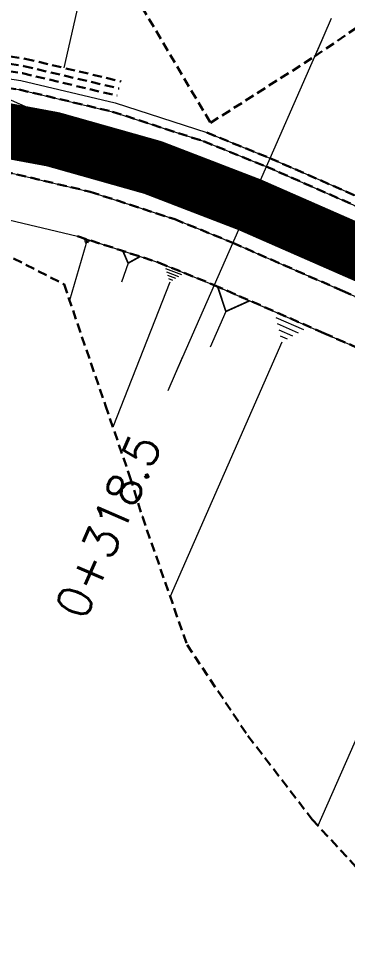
# Model space of a CAD drawing. Header units: metres. Extents: x 544752 to 548977, y 1840603 to 1844608.
# Drawn here: x 546510.7 to 546528.5, y 1843004.2 to 1843054.4 of the extents above; entities that cross this region are included whole.
import ezdxf

# ---------------------------------------------------------------- set-up
doc = ezdxf.new("R2010")
doc.units = ezdxf.units.M
doc.header["$MEASUREMENT"] = 0
for name, pattern in [('ACAD_ISO02W100', [15, 12, -3]), ('Anordnung Grundriss$0$GESTRICHELT', [0.75, 0.5, -0.25]), ('HIDDEN', [0.375, 0.25, -0.125])]:
    doc.linetypes.add(name, pattern=pattern)
doc.layers.add('C-ROAD', color=7, linetype='Continuous')
for name, color, linetype, lineweight in [('C-ROAD-CORR', 5, 'Continuous', 0), ('C-ROAD-SAMP', 150, 'HIDDEN', 0), ('C-ROAD-SAMP-TEXT', 11, 'Continuous', 0), ('C-TOPO-FEAT', 94, 'Continuous', 5), ('Đường', 5, 'ACAD_ISO02W100', 5)]:
    doc.layers.add(name, color=color, linetype=linetype, lineweight=lineweight)

# ---------------------------------------------------------------- blocks, each defined once
blk = doc.blocks.new('TB')
at = {"layer": 'Defpoints', "color": 5, "linetype": 'Anordnung Grundriss$0$GESTRICHELT', "lineweight": 5, "ltscale": 0.2}
blk.add_circle((-0.4049538253086098, -1.769394799566726e-07), 105.7280000291212, dxfattribs=at)

msp = doc.modelspace()

# ---------------------------------------------------------------- linework, layer by layer
at = {"layer": 'C-ROAD', "color": 3, "linetype": 'Continuous', "lineweight": 13}
msp.add_line((546481.2982237441, 1843062.672640216), (546523.169546673, 1843044.294615997), dxfattribs=at)
at = {"layer": 'C-ROAD', "color": 1, "linetype": 'ACAD_ISO02W100', "lineweight": 60, "ltscale": 0.1, "const_width": 3, "flags": 128}
msp.add_lwpolyline([(546523.169546673, 1843044.294615997), (546698.777218832, 1842967.217470441)], dxfattribs=at)
at = {"layer": 'C-ROAD-CORR', "color": 160, "linetype": 'Continuous'}
for p, q in [((546514.3079783034, 1843056.865127889, 575.5341182114516), (546513.128019663, 1843051.697901143, 570.2349696809846)), ((546514.5515566119, 1843042.312904547, 569.6472356818683), (546514.221876466, 1843042.408973154, 569.6472356818683)), ((546514.4943351593, 1843042.269966432, 569.608935011367), (546514.2470750498, 1843042.342017887, 569.608935011367)), ((546514.4371137066, 1843042.227028317, 569.5706343408656), (546514.2722736337, 1843042.27506262, 569.5706343408656)), ((546514.3226708014, 1843042.141152086, 569.4940329998628), (546513.439426272, 1843039.110107956, 567.3812393012896)), ((546514.379892254, 1843042.184090202, 569.5323336703642), (546514.2974722176, 1843042.208107353, 569.5323336703642)), ((546516.6056409954, 1843041.130057196, 568.9689284917399), (546516.2554516171, 1843040.101440063, 568.2413713691906)), ((546519.5058591563, 1843040.496502331, 568.8747079430893), (546518.6516613817, 1843040.83047407, 568.8747079430893)), ((546519.3434224782, 1843040.395882503, 568.7726581807542), (546518.7027741472, 1843040.646361307, 568.7726581807542)), ((546519.1809858, 1843040.295262675, 568.6706084184191), (546518.7538869127, 1843040.462248544, 568.6706084184191)), ((546519.0185491219, 1843040.194642846, 568.568558656084), (546518.8049996782, 1843040.278135781, 568.568558656084)), ((546521.8923680503, 1843038.5172716, 567.7987355134721), (546521.0435839156, 1843036.583455747, 566.3908090216686)), ((546526.1111613878, 1843037.518147211, 567.86892956892), (546524.6122533318, 1843038.176043036, 567.86892956892)), ((546525.8141485766, 1843037.35056618, 567.6870480351924), (546524.6899675346, 1843037.843988049, 567.6870480351924)), ((546525.5171357654, 1843037.182985148, 567.5051665014649), (546524.7676817374, 1843037.511933061, 567.5051665014649)), ((546525.2201229542, 1843037.015404117, 567.3232849677374), (546524.8453959402, 1843037.179878074, 567.3232849677374)), ((546535.9100121098, 1843031.285733294, 565.0832715047936), (546526.8694386584, 1843010.68826504, 550.0871584258351))]:
    msp.add_line(p, q, dxfattribs=at)
at = {"layer": 'C-ROAD-CORR', "color": 5, "linetype": 'Anordnung Grundriss$0$GESTRICHELT', "lineweight": 30, "extrusion": (0.1793088160004573, 0.5266867919112411, -0.8309328322618856), "const_width": 0.1, "elevation": 1068227.890669149}
msp.add_lwpolyline([(76622.58328321803, 1596402.717918009), (76622.09501931345, 1596402.06689947), (76621.60675540788, 1596402.71791801)], dxfattribs=at)
at = {"layer": 'C-ROAD-CORR', "color": 5, "linetype": 'Anordnung Grundriss$0$GESTRICHELT', "lineweight": 30, "extrusion": (0.2229381191399391, 0.5079280487544905, -0.8320502943469237), "const_width": 0.1, "elevation": 1057499.083505454}
msp.add_lwpolyline([(240292.4495344236, 1587273.505201107), (240291.4999150811, 1587272.239041983), (240290.5502957382, 1587273.505201106)], dxfattribs=at)
at = {"layer": 'C-ROAD-CORR', "color": 11, "linetype": 'Anordnung Grundriss$0$GESTRICHELT', "lineweight": 30}
for points in [[(546517.3519936953, 1843054.99550794, 574.0304997600091), (546521.0611834213, 1843048.721474467, 568.8158786957873), (546526.6896545381, 1843052.314606144, 564.7259824840573), (546529.0021114205, 1843053.901098164, 562.9445550335622), (546535.2850211678, 1843055.77500429, 559.4639070030228)], [(546520.8649011556, 1843048.19320371, 569.1915834970683), (546524.2747920504, 1843046.812736855, 568.7316521608006), (546525.629860041, 1843046.217974841, 568.5383000865819), (546530.2082616009, 1843044.208437791, 567.8850166760953), (546534.786663161, 1843042.198900741, 567.2317332656089), (546539.365064721, 1843040.189363691, 566.5784498551225), (546543.943466281, 1843038.179826641, 565.925166444636), (546548.5218678411, 1843036.170289591, 565.2718830341496), (546553.1002694011, 1843034.160752541, 564.618599623663), (546557.6786709612, 1843032.151215491, 563.9653162131766), (546558.458367726, 1843031.808993535, 563.854062764789), (546562.2570725213, 1843030.141678441, 563.7503530993623), (546566.8354740812, 1843028.132141392, 563.6253566809577), (546571.4138756413, 1843026.122604341, 563.5003602625529), (546575.9922772013, 1843024.113067291, 563.3753638441483), (546580.5706787613, 1843022.103530242, 563.2503674257437), (546585.1490803214, 1843020.093993192, 563.125371007339), (546589.7274818814, 1843018.084456142, 563.0003745889344), (546594.3058834415, 1843016.074919092, 562.8753781705298), (546598.8842850015, 1843014.065382042, 562.750381752125), (546603.4626865615, 1843012.055844992, 562.6253853337204)]]:
    msp.add_polyline3d(points, dxfattribs=at)
at = {"layer": 'C-ROAD-CORR', "color": 92, "linetype": 'Anordnung Grundriss$0$GESTRICHELT', "lineweight": 30}
for points in [[(546521.0611834213, 1843048.721474467, 568.8158786957873), (546526.6896545381, 1843052.314606144, 564.7259824840573), (546529.0021114205, 1843053.901098164, 562.9445550335622), (546535.2850211678, 1843055.77500429, 559.4639070030228)], [(546505.7346116778, 1843052.591527997, 570.7514337285277), (546510.9651733959, 1843051.799292019, 570.0981503180412), (546516.1130608014, 1843050.580411798, 569.4448669075548)], [(546505.6910046007, 1843052.193912074, 570.7514337285277), (546510.8890776836, 1843051.406596917, 570.0981503180412), (546516.0049899694, 1843050.195287538, 569.4448669075548)], [(546520.8649011556, 1843048.19320371, 569.1915834970683), (546524.2747920504, 1843046.812736855, 568.7316521608006), (546525.629860041, 1843046.217974841, 568.5383000865819), (546530.2082616009, 1843044.208437791, 567.8850166760953), (546534.786663161, 1843042.198900741, 567.2317332656089), (546539.365064721, 1843040.189363691, 566.5784498551225), (546543.943466281, 1843038.179826641, 565.925166444636), (546548.5218678411, 1843036.170289591, 565.2718830341496), (546553.1002694011, 1843034.160752541, 564.618599623663), (546557.6786709612, 1843032.151215491, 563.9653162131766), (546558.458367726, 1843031.808993535, 563.854062764789), (546562.2570725213, 1843030.141678441, 563.7503530993623), (546566.8354740812, 1843028.132141392, 563.6253566809577), (546571.4138756413, 1843026.122604341, 563.5003602625529), (546575.9922772013, 1843024.113067291, 563.3753638441483), (546580.5706787613, 1843022.103530242, 563.2503674257437), (546585.1490803214, 1843020.093993192, 563.125371007339), (546589.7274818814, 1843018.084456142, 563.0003745889344), (546594.3058834415, 1843016.074919092, 562.8753781705298), (546598.8842850015, 1843014.065382042, 562.750381752125), (546603.4626865615, 1843012.055844992, 562.6253853337204)]]:
    msp.add_polyline3d(points, dxfattribs=at)
at = {"layer": 'C-ROAD-CORR', "color": 1, "linetype": 'Anordnung Grundriss$0$GESTRICHELT', "lineweight": 30}
msp.add_polyline3d([(546505.7782187549, 1843052.989143921, 571.1514337285276), (546511.0412691083, 1843052.19198712, 570.4981503180412), (546516.2211316334, 1843050.965536057, 569.8448669075548)], dxfattribs=at)
at = {"layer": 'C-ROAD-SAMP', "color": 1, "linetype": 'Continuous', "lineweight": 13}
msp.add_lwpolyline([(546527.1886207729, 1843053.451419117), (546523.1695466731, 1843044.294615997), (546519.1504725732, 1843035.137812876)], dxfattribs=at)
at = {"layer": 'C-ROAD-SAMP-TEXT', "color": 4, "linetype": 'Continuous', "lineweight": 9}
msp.add_line((546527.5905281829, 1843054.367099429), (546526.7867133629, 1843052.535738805), dxfattribs=at)
at = {"layer": 'C-ROAD-SAMP-TEXT', "color": 1, "linetype": 'Continuous', "lineweight": -3}
msp.add_line((546522.7676392631, 1843043.378935684), (546523.5714540831, 1843045.210296308), dxfattribs=at)
at = {"layer": 'C-ROAD-SAMP-TEXT', "color": 4, "linetype": 'Continuous', "lineweight": 5}
msp.add_line((546519.5523799832, 1843036.053493188), (546518.7485651632, 1843034.222132565), dxfattribs=at)

# ---------------------------------------------------------------- block references
at = {"layer": 'Đường', "rotation": 181.9299516079559}
msp.add_blockref('TB', (546576.1353845296, 1843043.417966283, 44), dxfattribs=at)

# ---------------------------------------------------------------- next in the draw order: texts
at = {"layer": 'C-ROAD-SAMP-TEXT', "color": 1, "linetype": 'Continuous', "lineweight": -3, "insert": (546515.5333058834, 1843026.896690068), "char_height": 1.8, "width": 10.908, "attachment_point": 5, "rotation": 66.30252584057712, "bg_fill": 3, "box_fill_scale": 1.416666666666667, "bg_fill_color": 256, "bg_fill_true_color": 13158600, "bg_fill_transparency": 0}
msp.add_mtext('{\\Fsimplex.shx|c0;0+318.5}', dxfattribs=at)

# ---------------------------------------------------------------- next in the draw order: linework, layer by layer
at = {"layer": 'C-ROAD', "color": 1, "linetype": 'ACAD_ISO02W100', "lineweight": -3, "ltscale": 0.1, "const_width": 3, "flags": 128}
msp.add_lwpolyline([(546451.9980921269, 1843027.566205688, -0.3338619300421924), (546523.169546673, 1843044.294615997)], format="xyb", dxfattribs=at)
at = {"layer": 'C-ROAD', "color": 1, "linetype": 'ACAD_ISO02W100', "lineweight": 60, "ltscale": 0.2}
msp.add_polyline3d([(546510.2898239484, 1843048.314122995, 570.1356503180411), (546515.1539321676, 1843047.162433994, 569.4823669075547), (546519.9070991278, 1843045.6153916, 568.8290834970683), (546523.169546673, 1843044.294615997, 568.3691521608006), (546524.5246146634, 1843043.699853983, 568.1758000865818), (546529.1030162234, 1843041.690316933, 567.5225166760953), (546533.6814177835, 1843039.680779883, 566.8692332656088), (546538.2598193435, 1843037.671242833, 566.2159498551224), (546542.8382209035, 1843035.661705783, 565.562666444636), (546547.4166224636, 1843033.652168733, 564.9093830341495), (546551.9950240236, 1843031.642631683, 564.256099623663), (546556.5734255837, 1843029.633094633, 563.6028162131765), (546557.3531223484, 1843029.290872677, 563.4915627647889), (546561.1518271437, 1843027.623557583, 563.3878530993622), (546565.7302287037, 1843025.614020533, 563.2628566809576), (546570.3086302638, 1843023.604483483, 563.1378602625529), (546574.8870318237, 1843021.594946433, 563.0128638441482), (546579.4654333838, 1843019.585409384, 562.8878674257436), (546584.0438349439, 1843017.575872333, 562.762871007339), (546588.6222365039, 1843015.566335284, 562.6378745889343), (546593.200638064, 1843013.556798234, 562.5128781705297), (546597.779039624, 1843011.547261184, 562.3878817521249), (546602.357441184, 1843009.537724134, 562.2628853337203)], dxfattribs=at)
at = {"layer": 'C-ROAD-CORR', "color": 160, "linetype": 'Continuous'}
for p, q in [((546518.8561124437, 1843040.094023018, 568.4665088937488), (546515.7881142651, 1843032.24702006, 562.8416889003784)), ((546524.923110143, 1843036.847823086, 567.1414034340099), (546518.8822535194, 1843023.084719097, 557.1210911707473))]:
    msp.add_line(p, q, dxfattribs=at)
at = {"layer": 'C-ROAD-CORR', "color": 5, "linetype": 'Anordnung Grundriss$0$GESTRICHELT', "lineweight": 30}
for points in [[(546505.5928886773, 1843051.299276245, 571.1714337285276), (546510.7178623306, 1843050.52303294, 570.5181503180412), (546515.7618305975, 1843049.328757954, 569.8648669075548), (546520.6907553324, 1843047.724510599, 569.2115834970683), (546524.0738383455, 1843046.354896699, 568.7516521608006), (546525.428906336, 1843045.760134685, 568.5583000865819), (546530.0073078959, 1843043.750597635, 567.9050166760953), (546534.585709456, 1843041.741060585, 567.2517332656089), (546539.164111016, 1843039.731523535, 566.5984498551225), (546543.742512576, 1843037.721986485, 565.945166444636), (546548.3209141361, 1843035.712449435, 565.2918830341496), (546552.8993156961, 1843033.702912385, 564.638599623663), (546557.4777172562, 1843031.693375335, 563.9853162131766), (546558.257414021, 1843031.351153379, 563.874062764789), (546562.0561188163, 1843029.683838285, 563.7703530993623), (546566.6345203762, 1843027.674301235, 563.6453566809577), (546571.2129219363, 1843025.664764185, 563.5203602625529), (546575.7913234963, 1843023.655227135, 563.3953638441483), (546580.3697250563, 1843021.645690086, 563.2703674257436), (546584.9481266164, 1843019.636153036, 563.145371007339), (546589.5265281764, 1843017.626615986, 563.0203745889344), (546594.1049297365, 1843015.617078936, 562.8953781705297), (546598.6833312965, 1843013.607541886, 562.770381752125), (546603.2617328565, 1843011.598004836, 562.6453853337204)], [(546509.8617855662, 1843046.10521305, 570.5181503180412), (546514.5460337376, 1843044.996110035, 569.8648669075548), (546519.1234429232, 1843043.506272601, 569.2115834970683), (546522.2652550004, 1843042.234335294, 568.7516521608006), (546523.6203229909, 1843041.639573281, 568.5583000865819), (546528.1987245509, 1843039.630036231, 567.9050166760953), (546532.777126111, 1843037.620499181, 567.2517332656089), (546537.3555276709, 1843035.610962131, 566.5984498551225), (546541.933929231, 1843033.601425081, 565.945166444636), (546546.5123307911, 1843031.591888031, 565.2918830341496), (546551.0907323511, 1843029.582350981, 564.638599623663), (546555.6691339111, 1843027.572813931, 563.9853162131766), (546556.4488306759, 1843027.230591975, 563.874062764789), (546560.2475354712, 1843025.563276881, 563.7703530993623), (546564.8259370312, 1843023.553739831, 563.6453566809577), (546569.4043385913, 1843021.544202781, 563.5203602625529), (546573.9827401512, 1843019.534665731, 563.3953638441483), (546578.5611417113, 1843017.525128681, 563.2703674257436), (546583.1395432714, 1843015.515591631, 563.145371007339), (546587.7179448314, 1843013.506054582, 563.0203745889344), (546592.2963463914, 1843011.496517532, 562.8953781705297), (546596.8747479515, 1843009.486980482, 562.770381752125), (546601.4531495115, 1843007.477443432, 562.6453853337204)]]:
    msp.add_polyline3d(points, dxfattribs=at)
at = {"layer": 'C-ROAD-CORR', "color": 160, "linetype": 'Anordnung Grundriss$0$GESTRICHELT', "lineweight": 30}
for points in [[(546505.5928886773, 1843051.299276245, 571.0214337285277), (546510.7178623306, 1843050.52303294, 570.3681503180412), (546515.7618305975, 1843049.328757954, 569.7148669075548), (546520.6907553324, 1843047.724510599, 569.0615834970683), (546524.0738383455, 1843046.354896699, 568.6016521608007), (546525.428906336, 1843045.760134685, 568.4083000865819), (546530.0073078959, 1843043.750597635, 567.7550166760954), (546534.585709456, 1843041.741060585, 567.1017332656089), (546539.164111016, 1843039.731523535, 566.4484498551225), (546543.742512576, 1843037.721986485, 565.795166444636), (546548.3209141361, 1843035.712449435, 565.1418830341496), (546552.8993156961, 1843033.702912385, 564.488599623663), (546557.4777172562, 1843031.693375335, 563.8353162131766), (546558.257414021, 1843031.351153379, 563.724062764789), (546562.0561188163, 1843029.683838285, 563.6203530993623), (546566.6345203762, 1843027.674301235, 563.4953566809577), (546571.2129219363, 1843025.664764185, 563.3703602625529), (546575.7913234963, 1843023.655227135, 563.2453638441483), (546580.3697250563, 1843021.645690086, 563.1203674257437), (546584.9481266164, 1843019.636153036, 562.995371007339), (546589.5265281764, 1843017.626615986, 562.8703745889344), (546594.1049297365, 1843015.617078936, 562.7453781705298), (546598.6833312965, 1843013.607541886, 562.620381752125), (546603.2617328565, 1843011.598004836, 562.4953853337204)], [(546509.8617855662, 1843046.10521305, 570.3681503180412), (546514.5460337376, 1843044.996110035, 569.7148669075548), (546519.1234429232, 1843043.506272601, 569.0615834970683), (546522.2652550004, 1843042.234335294, 568.6016521608007), (546523.6203229909, 1843041.639573281, 568.4083000865819), (546528.1987245509, 1843039.630036231, 567.7550166760954), (546532.777126111, 1843037.620499181, 567.1017332656089), (546537.3555276709, 1843035.610962131, 566.4484498551225), (546541.933929231, 1843033.601425081, 565.795166444636), (546546.5123307911, 1843031.591888031, 565.1418830341496), (546551.0907323511, 1843029.582350981, 564.488599623663), (546555.6691339111, 1843027.572813931, 563.8353162131766), (546556.4488306759, 1843027.230591975, 563.724062764789), (546560.2475354712, 1843025.563276881, 563.6203530993623), (546564.8259370312, 1843023.553739831, 563.4953566809577), (546569.4043385913, 1843021.544202781, 563.3703602625529), (546573.9827401512, 1843019.534665731, 563.2453638441483), (546578.5611417113, 1843017.525128681, 563.1203674257437), (546583.1395432714, 1843015.515591631, 562.995371007339), (546587.7179448314, 1843013.506054582, 562.8703745889344), (546592.2963463914, 1843011.496517532, 562.7453781705298), (546596.8747479515, 1843009.486980482, 562.620381752125), (546601.4531495115, 1843007.477443432, 562.4953853337204)]]:
    msp.add_polyline3d(points, dxfattribs=at)
at = {"layer": 'C-ROAD-CORR', "color": 150, "linetype": 'Anordnung Grundriss$0$GESTRICHELT', "lineweight": 30}
msp.add_polyline3d([(546510.2898239484, 1843048.314122995, 570.5856503180412), (546515.1539321676, 1843047.162433994, 569.9323669075548), (546519.9070991278, 1843045.6153916, 569.2790834970683), (546523.169546673, 1843044.294615997, 568.8191521608006), (546524.5246146634, 1843043.699853983, 568.6258000865819), (546529.1030162234, 1843041.690316933, 567.9725166760953), (546533.6814177835, 1843039.680779883, 567.3192332656089), (546538.2598193435, 1843037.671242833, 566.6659498551224), (546542.8382209035, 1843035.661705783, 566.012666444636), (546547.4166224636, 1843033.652168733, 565.3593830341496), (546551.9950240236, 1843031.642631683, 564.706099623663), (546556.5734255837, 1843029.633094633, 564.0528162131766), (546557.3531223484, 1843029.290872677, 563.941562764789), (546561.1518271437, 1843027.623557583, 563.8378530993623), (546565.7302287037, 1843025.614020533, 563.7128566809577), (546570.3086302638, 1843023.604483483, 563.5878602625529), (546574.8870318237, 1843021.594946433, 563.4628638441483), (546579.4654333838, 1843019.585409384, 563.3378674257436), (546584.0438349439, 1843017.575872333, 563.212871007339), (546588.6222365039, 1843015.566335284, 563.0878745889344), (546593.200638064, 1843013.556798234, 562.9628781705297), (546597.779039624, 1843011.547261184, 562.837881752125), (546602.357441184, 1843009.537724134, 562.7128853337204)], dxfattribs=at)
msp.add_polyline3d([(546510.2898239484, 1843048.314122995, 570.5856503180412), (546515.1539321676, 1843047.162433994, 569.9323669075548), (546519.9070991278, 1843045.6153916, 569.2790834970683), (546523.169546673, 1843044.294615997, 568.8191521608006), (546524.5246146634, 1843043.699853983, 568.6258000865819), (546529.1030162234, 1843041.690316933, 567.9725166760953), (546533.6814177835, 1843039.680779883, 567.3192332656089), (546538.2598193435, 1843037.671242833, 566.6659498551224), (546542.8382209035, 1843035.661705783, 566.012666444636), (546547.4166224636, 1843033.652168733, 565.3593830341496), (546551.9950240236, 1843031.642631683, 564.706099623663), (546556.5734255837, 1843029.633094633, 564.0528162131766), (546557.3531223484, 1843029.290872677, 563.941562764789), (546561.1518271437, 1843027.623557583, 563.8378530993623), (546565.7302287037, 1843025.614020533, 563.7128566809577), (546570.3086302638, 1843023.604483483, 563.5878602625529), (546574.8870318237, 1843021.594946433, 563.4628638441483), (546579.4654333838, 1843019.585409384, 563.3378674257436), (546584.0438349439, 1843017.575872333, 563.212871007339), (546588.6222365039, 1843015.566335284, 563.0878745889344), (546593.200638064, 1843013.556798234, 562.9628781705297), (546597.779039624, 1843011.547261184, 562.837881752125), (546602.357441184, 1843009.537724134, 562.7128853337204)], dxfattribs=at)
at = {"layer": 'C-ROAD-CORR', "color": 11, "linetype": 'Anordnung Grundriss$0$GESTRICHELT', "lineweight": 30}
for points in [[(546513.8705910378, 1843042.589083413, 569.7648669075547), (546518.252713807, 1843041.162807046, 569.1115834970683), (546521.2604864755, 1843039.945134514, 568.6516521608006), (546522.615554466, 1843039.350372501, 568.4583000865819), (546527.193956026, 1843037.340835451, 567.8050166760953), (546531.7723575861, 1843035.331298401, 567.1517332656089), (546536.350759146, 1843033.321761351, 566.4984498551224), (546540.9291607061, 1843031.312224301, 565.845166444636), (546545.5075622662, 1843029.302687251, 565.1918830341496), (546550.0859638262, 1843027.293150201, 564.538599623663), (546554.6643653862, 1843025.283613151, 563.8853162131766), (546555.444062151, 1843024.941391195, 563.7740627647889), (546559.2427669463, 1843023.274076101, 563.6703530993623), (546563.8211685063, 1843021.264539051, 563.5453566809576), (546568.3995700664, 1843019.255002001, 563.4203602625529), (546572.9779716263, 1843017.245464951, 563.2953638441483), (546577.5563731864, 1843015.235927901, 563.1703674257436), (546582.1347747465, 1843013.226390851, 563.045371007339), (546586.7131763065, 1843011.216853802, 562.9203745889344), (546591.2915778665, 1843009.207316752, 562.7953781705297), (546595.8699794266, 1843007.197779702, 562.670381752125), (546600.4483809866, 1843005.188242652, 562.5453853337203)], [(546509.0814757883, 1843042.078391859, 570.8198782779548), (546513.1399374511, 1843039.98530572, 567.9619664128938), (546515.3814117633, 1843033.435033492, 563.6156108488083), (546516.7054834104, 1843029.567304885, 561.096009655497), (546517.375136913, 1843027.410938042, 559.7657216091004), (546519.7913354251, 1843020.47517492, 555.525869096593), (546523.0877271877, 1843015.544788187, 552.7460431611344), (546526.5625809716, 1843011.020997986, 550.2622423253742), (546530.2622345409, 1843007.009377336, 548.1513296717336), (546534.1499676766, 1843003.426265222, 546.3523952859343), (546538.1428747852, 1843000.082774807, 544.7279189476089), (546542.0662979686, 1842996.580976631, 542.9881856726463), (546542.7152894302, 1842995.940964015, 542.6601239081109), (546545.4369958495, 1842991.819884237, 540.7699358161271), (546548.9871145614, 1842987.467572867, 538.9392681868056), (546552.6800466697, 1842983.440638467, 537.3454932559513), (546556.6605278271, 1842980.068837554, 536.2286922780445), (546561.3220660336, 1842978.248713759, 536.2415993407658), (546566.6299062514, 1842977.901083409, 537.3265642876789)]]:
    msp.add_polyline3d(points, dxfattribs=at)
at = {"layer": 'C-ROAD-CORR', "color": 92, "linetype": 'Anordnung Grundriss$0$GESTRICHELT', "lineweight": 30}
for points in [[(546513.8705910378, 1843042.589083413, 569.7648669075547), (546518.252713807, 1843041.162807046, 569.1115834970683), (546521.2604864755, 1843039.945134514, 568.6516521608006), (546522.615554466, 1843039.350372501, 568.4583000865819), (546527.193956026, 1843037.340835451, 567.8050166760953), (546531.7723575861, 1843035.331298401, 567.1517332656089), (546536.350759146, 1843033.321761351, 566.4984498551224), (546540.9291607061, 1843031.312224301, 565.845166444636), (546545.5075622662, 1843029.302687251, 565.1918830341496), (546550.0859638262, 1843027.293150201, 564.538599623663), (546554.6643653862, 1843025.283613151, 563.8853162131766), (546555.444062151, 1843024.941391195, 563.7740627647889), (546559.2427669463, 1843023.274076101, 563.6703530993623), (546563.8211685063, 1843021.264539051, 563.5453566809576), (546568.3995700664, 1843019.255002001, 563.4203602625529), (546572.9779716263, 1843017.245464951, 563.2953638441483), (546577.5563731864, 1843015.235927901, 563.1703674257436), (546582.1347747465, 1843013.226390851, 563.045371007339), (546586.7131763065, 1843011.216853802, 562.9203745889344), (546591.2915778665, 1843009.207316752, 562.7953781705297), (546595.8699794266, 1843007.197779702, 562.670381752125), (546600.4483809866, 1843005.188242652, 562.5453853337203)], [(546513.1399374511, 1843039.98530572, 567.9619664128938), (546515.3814117633, 1843033.435033492, 563.6156108488083), (546516.7054834104, 1843029.567304885, 561.096009655497), (546517.375136913, 1843027.410938042, 559.7657216091004), (546519.7913354251, 1843020.47517492, 555.525869096593), (546523.0877271877, 1843015.544788187, 552.7460431611344), (546526.5625809716, 1843011.020997986, 550.2622423253742), (546530.2622345409, 1843007.009377336, 548.1513296717336), (546534.1499676766, 1843003.426265222, 546.3523952859343), (546538.1428747852, 1843000.082774807, 544.7279189476089), (546542.0662979686, 1842996.580976631, 542.9881856726463), (546542.7152894302, 1842995.940964015, 542.6601239081109), (546545.4369958495, 1842991.819884237, 540.7699358161271), (546548.9871145614, 1842987.467572867, 538.9392681868056), (546552.6800466697, 1842983.440638467, 537.3454932559513), (546556.6605278271, 1842980.068837554, 536.2286922780445), (546561.3220660336, 1842978.248713759, 536.2415993407658), (546566.6299062514, 1842977.901083409, 537.3265642876789), (546572.1069242371, 1842977.93889694, 538.6921540147998), (546577.6081288699, 1842978.03181579, 540.0978635082614), (546583.2228840406, 1842978.383440973, 541.6919257334191), (546588.9952717625, 1842979.094206147, 543.5474620317977), (546594.7312429537, 1842979.722002211, 545.3425921604966), (546600.272669417, 1842979.906559925, 546.8150198908478)]]:
    msp.add_polyline3d(points, dxfattribs=at)
at = {"layer": 'C-TOPO-FEAT', "color": 94, "linetype": 'Continuous', "lineweight": 0, "ltscale": 2}
for points in [[(546505.6473975236, 1843051.79629615, 571.1514337285276), (546510.8129819711, 1843051.013901816, 570.4981503180412), (546515.8969191374, 1843049.810163279, 569.8448669075548), (546520.8649011556, 1843048.19320371, 569.1915834970683), (546524.2747920504, 1843046.812736855, 568.7316521608006), (546525.629860041, 1843046.217974841, 568.5383000865819), (546530.2082616009, 1843044.208437791, 567.8850166760953), (546534.786663161, 1843042.198900741, 567.2317332656089), (546539.365064721, 1843040.189363691, 566.5784498551225), (546543.943466281, 1843038.179826641, 565.925166444636), (546548.5218678411, 1843036.170289591, 565.2718830341496), (546553.1002694011, 1843034.160752541, 564.618599623663), (546557.6786709612, 1843032.151215491, 563.9653162131766), (546558.458367726, 1843031.808993535, 563.854062764789), (546562.2570725213, 1843030.141678441, 563.7503530993623), (546566.8354740812, 1843028.132141392, 563.6253566809577), (546571.4138756413, 1843026.122604341, 563.5003602625529), (546575.9922772013, 1843024.113067291, 563.3753638441483), (546580.5706787613, 1843022.103530242, 563.2503674257437), (546585.1490803214, 1843020.093993192, 563.125371007339), (546589.7274818814, 1843018.084456142, 563.0003745889344), (546594.3058834415, 1843016.074919092, 562.8753781705298), (546598.8842850015, 1843014.065382042, 562.750381752125), (546603.4626865615, 1843012.055844992, 562.6253853337204)], [(546505.5928886773, 1843051.299276245, 570.7214337285276), (546510.7178623306, 1843050.52303294, 570.0681503180411), (546515.7618305975, 1843049.328757954, 569.4148669075547), (546520.6907553324, 1843047.724510599, 568.7615834970683), (546524.0738383455, 1843046.354896699, 568.3016521608006), (546525.428906336, 1843045.760134685, 568.1083000865818), (546530.0073078959, 1843043.750597635, 567.4550166760953), (546534.585709456, 1843041.741060585, 566.8017332656088), (546539.164111016, 1843039.731523535, 566.1484498551224), (546543.742512576, 1843037.721986485, 565.495166444636), (546548.3209141361, 1843035.712449435, 564.8418830341495), (546552.8993156961, 1843033.702912385, 564.188599623663), (546557.4777172562, 1843031.693375335, 563.5353162131765), (546558.257414021, 1843031.351153379, 563.4240627647889), (546562.0561188163, 1843029.683838285, 563.3203530993623), (546566.6345203762, 1843027.674301235, 563.1953566809576), (546571.2129219363, 1843025.664764185, 563.0703602625529), (546575.7913234963, 1843023.655227135, 562.9453638441482), (546580.3697250563, 1843021.645690086, 562.8203674257436), (546584.9481266164, 1843019.636153036, 562.695371007339), (546589.5265281764, 1843017.626615986, 562.5703745889343), (546594.1049297365, 1843015.617078936, 562.4453781705297), (546598.6833312965, 1843013.607541886, 562.320381752125), (546603.2617328565, 1843011.598004836, 562.1953853337203)], [(546510.2898239484, 1843048.314122995, 570.4356503180412), (546515.1539321676, 1843047.162433994, 569.7823669075548), (546519.9070991278, 1843045.6153916, 569.1290834970683), (546523.169546673, 1843044.294615997, 568.6691521608006), (546524.5246146634, 1843043.699853983, 568.4758000865819), (546529.1030162234, 1843041.690316933, 567.8225166760953), (546533.6814177835, 1843039.680779883, 567.1692332656089), (546538.2598193435, 1843037.671242833, 566.5159498551225), (546542.8382209035, 1843035.661705783, 565.862666444636), (546547.4166224636, 1843033.652168733, 565.2093830341496), (546551.9950240236, 1843031.642631683, 564.556099623663), (546556.5734255837, 1843029.633094633, 563.9028162131766), (546557.3531223484, 1843029.290872677, 563.791562764789), (546561.1518271437, 1843027.623557583, 563.6878530993623), (546565.7302287037, 1843025.614020533, 563.5628566809577), (546570.3086302638, 1843023.604483483, 563.4378602625529), (546574.8870318237, 1843021.594946433, 563.3128638441483), (546579.4654333838, 1843019.585409384, 563.1878674257437), (546584.0438349439, 1843017.575872333, 563.062871007339), (546588.6222365039, 1843015.566335284, 562.9378745889344), (546593.200638064, 1843013.556798234, 562.8128781705298), (546597.779039624, 1843011.547261184, 562.687881752125), (546602.357441184, 1843009.537724134, 562.5628853337204)], [(546510.2898239484, 1843048.314122995, 570.4356503180412), (546515.1539321676, 1843047.162433994, 569.7823669075548), (546519.9070991278, 1843045.6153916, 569.1290834970683), (546523.169546673, 1843044.294615997, 568.6691521608006), (546524.5246146634, 1843043.699853983, 568.4758000865819), (546529.1030162234, 1843041.690316933, 567.8225166760953), (546533.6814177835, 1843039.680779883, 567.1692332656089), (546538.2598193435, 1843037.671242833, 566.5159498551225), (546542.8382209035, 1843035.661705783, 565.862666444636), (546547.4166224636, 1843033.652168733, 565.2093830341496), (546551.9950240236, 1843031.642631683, 564.556099623663), (546556.5734255837, 1843029.633094633, 563.9028162131766), (546557.3531223484, 1843029.290872677, 563.791562764789), (546561.1518271437, 1843027.623557583, 563.6878530993623), (546565.7302287037, 1843025.614020533, 563.5628566809577), (546570.3086302638, 1843023.604483483, 563.4378602625529), (546574.8870318237, 1843021.594946433, 563.3128638441483), (546579.4654333838, 1843019.585409384, 563.1878674257437), (546584.0438349439, 1843017.575872333, 563.062871007339), (546588.6222365039, 1843015.566335284, 562.9378745889344), (546593.200638064, 1843013.556798234, 562.8128781705298), (546597.779039624, 1843011.547261184, 562.687881752125), (546602.357441184, 1843009.537724134, 562.5628853337204)], [(546510.2898239484, 1843048.314122995, 570.1356503180411), (546515.1539321676, 1843047.162433994, 569.4823669075547), (546519.9070991278, 1843045.6153916, 568.8290834970683), (546523.169546673, 1843044.294615997, 568.3691521608006), (546524.5246146634, 1843043.699853983, 568.1758000865818), (546529.1030162234, 1843041.690316933, 567.5225166760953), (546533.6814177835, 1843039.680779883, 566.8692332656088), (546538.2598193435, 1843037.671242833, 566.2159498551224), (546542.8382209035, 1843035.661705783, 565.562666444636), (546547.4166224636, 1843033.652168733, 564.9093830341495), (546551.9950240236, 1843031.642631683, 564.256099623663), (546556.5734255837, 1843029.633094633, 563.6028162131765), (546557.3531223484, 1843029.290872677, 563.4915627647889), (546561.1518271437, 1843027.623557583, 563.3878530993622), (546565.7302287037, 1843025.614020533, 563.2628566809576), (546570.3086302638, 1843023.604483483, 563.1378602625529), (546574.8870318237, 1843021.594946433, 563.0128638441482), (546579.4654333838, 1843019.585409384, 562.8878674257436), (546584.0438349439, 1843017.575872333, 562.762871007339), (546588.6222365039, 1843015.566335284, 562.6378745889343), (546593.200638064, 1843013.556798234, 562.5128781705297), (546597.779039624, 1843011.547261184, 562.3878817521249), (546602.357441184, 1843009.537724134, 562.2628853337203)], [(546509.8617855662, 1843046.10521305, 570.0681503180411), (546514.5460337376, 1843044.996110035, 569.4148669075547), (546519.1234429232, 1843043.506272601, 568.7615834970683), (546522.2652550004, 1843042.234335294, 568.3016521608006), (546523.6203229909, 1843041.639573281, 568.1083000865818), (546528.1987245509, 1843039.630036231, 567.4550166760953), (546532.777126111, 1843037.620499181, 566.8017332656088), (546537.3555276709, 1843035.610962131, 566.1484498551224), (546541.933929231, 1843033.601425081, 565.495166444636), (546546.5123307911, 1843031.591888031, 564.8418830341495), (546551.0907323511, 1843029.582350981, 564.188599623663), (546555.6691339111, 1843027.572813931, 563.5353162131765), (546556.4488306759, 1843027.230591975, 563.4240627647889), (546560.2475354712, 1843025.563276881, 563.3203530993623), (546564.8259370312, 1843023.553739831, 563.1953566809576), (546569.4043385913, 1843021.544202781, 563.0703602625529), (546573.9827401512, 1843019.534665731, 562.9453638441482), (546578.5611417113, 1843017.525128681, 562.8203674257436), (546583.1395432714, 1843015.515591631, 562.695371007339), (546587.7179448314, 1843013.506054582, 562.5703745889343), (546592.2963463914, 1843011.496517532, 562.4453781705297), (546596.8747479515, 1843009.486980482, 562.320381752125), (546601.4531495115, 1843007.477443432, 562.1953853337203)], [(546509.3861873638, 1843043.650868668, 570.4181503180412), (546513.8705910378, 1843042.589083413, 569.7648669075547), (546518.252713807, 1843041.162807046, 569.1115834970683), (546521.2604864755, 1843039.945134514, 568.6516521608006), (546522.615554466, 1843039.350372501, 568.4583000865819), (546527.193956026, 1843037.340835451, 567.8050166760953), (546531.7723575861, 1843035.331298401, 567.1517332656089), (546536.350759146, 1843033.321761351, 566.4984498551224), (546540.9291607061, 1843031.312224301, 565.845166444636), (546545.5075622662, 1843029.302687251, 565.1918830341496), (546550.0859638262, 1843027.293150201, 564.538599623663), (546554.6643653862, 1843025.283613151, 563.8853162131766), (546555.444062151, 1843024.941391195, 563.7740627647889), (546559.2427669463, 1843023.274076101, 563.6703530993623), (546563.8211685063, 1843021.264539051, 563.5453566809576), (546568.3995700664, 1843019.255002001, 563.4203602625529), (546572.9779716263, 1843017.245464951, 563.2953638441483), (546577.5563731864, 1843015.235927901, 563.1703674257436), (546582.1347747465, 1843013.226390851, 563.045371007339), (546586.7131763065, 1843011.216853802, 562.9203745889344), (546591.2915778665, 1843009.207316752, 562.7953781705297), (546595.8699794266, 1843007.197779702, 562.670381752125), (546600.4483809866, 1843005.188242652, 562.5453853337203)]]:
    msp.add_polyline3d(points, dxfattribs=at)

doc.saveas('drawing.dxf')
